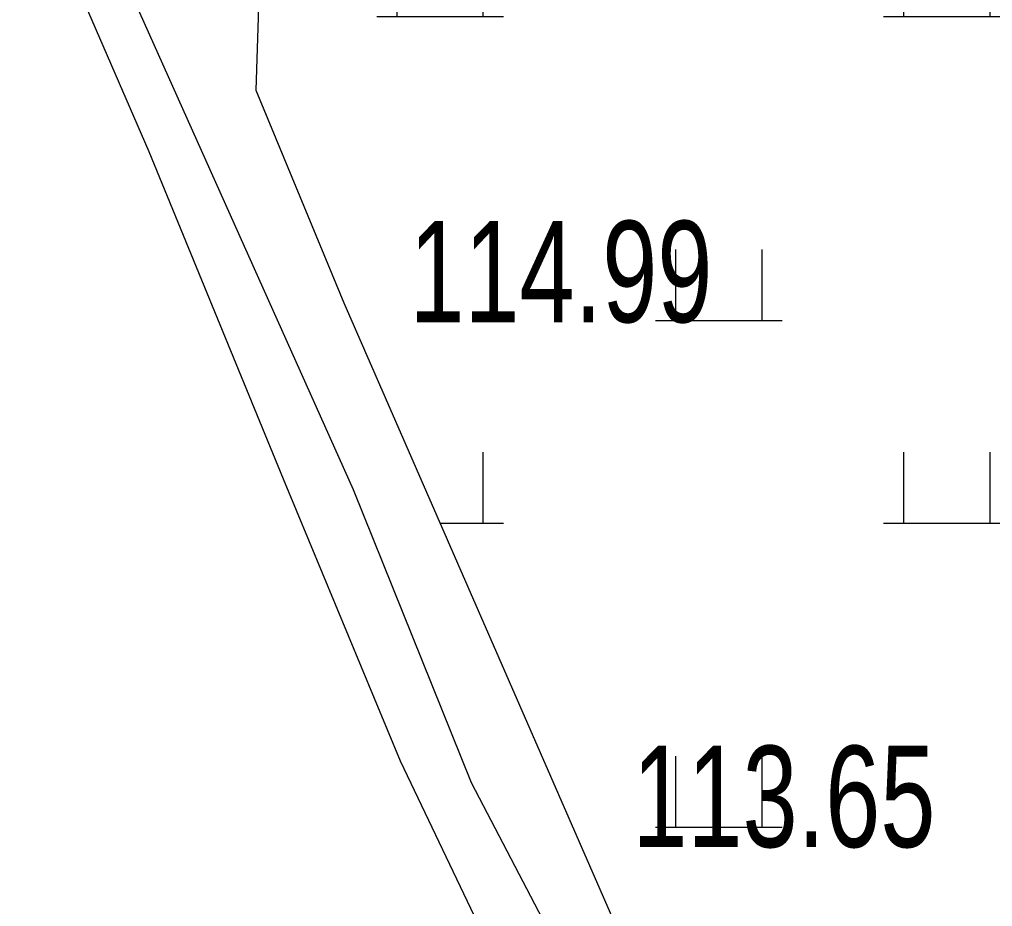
# Model space of a CAD drawing. Header units: metres. Extents: x 431006 to 434411, y 2469261 to 2473208.
# Drawn here: x 432678.1 to 432716.51, y 2471528.88 to 2471563.89 of the extents above; entities that cross this region are included whole.
import ezdxf

# ---------------------------------------------------------------- set-up
doc = ezdxf.new("R2010")
doc.units = ezdxf.units.M
doc.header["$MEASUREMENT"] = 0
for name, color, linetype, lineweight in [('CAO DO', 8, 'Continuous', 18), ('duong be tong-ks', 8, 'Continuous', 18), ('ranh gioi thuc vat-ks', 8, 'RAO_T_VAT', 18), ('thuc vat-ks', 8, 'Continuous', 18)]:
    doc.layers.add(name, color=color, linetype=linetype, lineweight=lineweight)
doc.styles.get("Standard").update_dxf_attribs({"font": 'arial.ttf'})
doc.linetypes.add('RAO_T_VAT', pattern='A,0,[133,ltypeshp.shx,S=0.34,R=0,X=-0.17,Y=0],-2,[133,ltypeshp.shx,S=0.08,R=0,X=0,Y=0],-1.5,[133,ltypeshp.shx,S=0.08,R=0,X=0,Y=0],-1.5,[133,ltypeshp.shx,S=0.08,R=0,X=0,Y=0],-2', length=7)

msp = doc.modelspace()

# ---------------------------------------------------------------- hatches: boundary and pattern name
at = {"layer": 'thuc vat-ks'}
h = msp.add_hatch(dxfattribs=at)
h.set_pattern_fill('223', color=9, scale=20, style=0, pattern_type=2)
h.set_pattern_definition([(0, (12.2, 4), (0, 20), [5, -15]), (0, (3.2, 12), (0, 20), [5, -15]), (90, (13, 4), (-20, 1e-15), [2.8, -17.2]), (90, (4, 12), (-20, 1e-15), [2.8, -17.2]), (90, (7.4, 12), (-20, 1e-15), [2.8, -17.2]), (90, (16.4, 4), (-20, 1e-15), [2.8, -17.2])])
h.paths.add_polyline_path([(432760.6, 2471475.966), (432747.616, 2471470.669), (432741.215, 2471468.842), (432737.375, 2471463.545), (432731.889, 2471461.901), (432722.562, 2471466.102), (432709.578, 2471470.303), (432706.469, 2471465.92), (432726.768, 2471446.559), (432738.472, 2471444.184), (432747.799, 2471444.184), (432758.771, 2471448.203), (432766.452, 2471449.299), (432774.864, 2471446.742), (432780.35, 2471445.28), (432793.335, 2471446.559), (432803.759, 2471448.02), (432813.268, 2471451.125), (432817.84, 2471457.883), (432809.611, 2471465.92), (432805.404, 2471471.399), (432806.136, 2471480.714), (432809.062, 2471488.751), (432808.879, 2471494.596), (432804.856, 2471498.614), (432797.358, 2471498.797), (432789.128, 2471500.623), (432777.047, 2471508.18), (432754.919, 2471534.664), (432741.387, 2471531.742), (432733.34, 2471528.637), (432728.037, 2471533.02), (432722.355, 2471548.447), (432722.904, 2471558.128), (432737.168, 2471567.991), (432742.844, 2471576.816), (432745.221, 2471586.862), (432739.369, 2471595.081), (432730.774, 2471600.56), (432721.264, 2471601.839), (432712.304, 2471595.081), (432705.354, 2471585.948), (432698.954, 2471579.008), (432692.37, 2471576.816), (432687.798, 2471572.615), (432687.432, 2471561.108), (432690.907, 2471552.706), (432707.543, 2471514.618), (432719.069, 2471507.631), (432746.318, 2471495.942), (432762.411, 2471490.827), (432764.057, 2471486.444)])

# ---------------------------------------------------------------- linework, layer by layer
at = {"layer": 'duong be tong-ks', "color": 9, "linetype": 'Continuous', "lineweight": 0}
msp.add_lwpolyline([(432677.67, 2471571.452), (432683.215, 2471558.675), (432688.509, 2471545.766), (432693.13, 2471534.631), (432700.503, 2471519.201), (432709.432, 2471505.592), (432713.109, 2471495.987), (432719.046, 2471479.839), (432720.659, 2471481.515), (432712.273, 2471505.496), (432711.193, 2471509.099), (432704.546, 2471517.278), (432695.948, 2471533.76), (432691.291, 2471545.328), (432682.287, 2471565.429), (432678.534, 2471575.823), (432674.098, 2471591.126)], dxfattribs=at)
at = {"layer": 'ranh gioi thuc vat-ks', "color": 9, "lineweight": 0, "ltscale": 3}
msp.add_lwpolyline([(432687.798, 2471572.615), (432687.432, 2471561.108), (432690.907, 2471552.706), (432707.543, 2471514.618), (432719.069, 2471507.631), (432746.318, 2471495.942), (432762.411, 2471490.827), (432764.057, 2471486.444), (432760.6, 2471475.966), (432747.616, 2471470.669), (432741.215, 2471468.842), (432737.375, 2471463.545), (432731.889, 2471461.901), (432722.562, 2471466.102), (432709.578, 2471470.303), (432706.469, 2471465.92), (432726.768, 2471446.559), (432738.472, 2471444.184), (432747.799, 2471444.184), (432758.771, 2471448.203), (432766.452, 2471449.299), (432774.864, 2471446.742), (432780.35, 2471445.28), (432793.335, 2471446.559)], dxfattribs=at)

# ---------------------------------------------------------------- texts
at = {"layer": 'CAO DO', "color": 9, "lineweight": 0, "width": 0.7}
for s, p in [('114.99', (432693.492, 2471551.943, 114.988)), ('113.65', (432702.294, 2471531.226, 113.647))]:
    msp.add_text(s, height=4, dxfattribs=at).set_placement(p)

doc.saveas('drawing.dxf')
